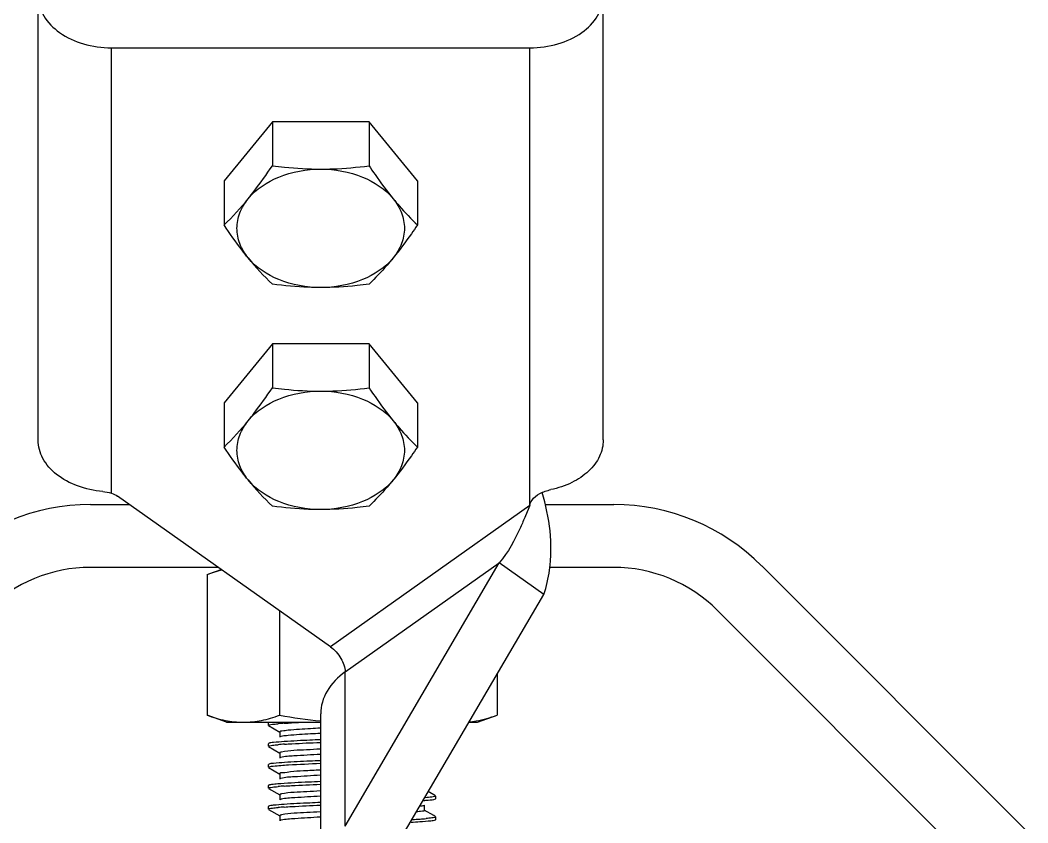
# Model space of a CAD drawing. Extents: x 69728788 to 150676229, y 20333219 to 43663798.
# Drawn here: x 75256180 to 75256985, y 20696934 to 20697576 of the extents above; entities that cross this region are included whole.
import ezdxf

# ---------------------------------------------------------------- set-up
doc = ezdxf.new("R2010")
doc.units = 0
doc.header["$LTSCALE"] = 1000
doc.header["$MEASUREMENT"] = 0
doc.layers.get('0').update_dxf_attribs({"linetype": 'CONTINUOUS'})

# ---------------------------------------------------------------- blocks, each defined once
blk = doc.blocks.new('gfhhrryyfd')
at = {"linetype": 'Continuous'}
for p, q in [((3687248.5, -1752937.82), (3687248.5, -1752528.33)), ((3687700.13, -1752937.82), (3687700.13, -1752528.33)), ((3687307.04, -1752980.28), (3687307.04, -1752624.39)), ((3687307.04, -1752624.39), (3687641.58, -1752624.39)), ((3687641.58, -1752990.19), (3687641.58, -1752624.39)), ((3687435.68, -1752683.53), (3687397.05, -1752730.84)), ((3687435.68, -1752683.53), (3687435.68, -1752718.71)), ((3687512.94, -1752683.53), (3687435.68, -1752683.53)), ((3687551.57, -1752730.84), (3687512.94, -1752683.53)), ((3687512.94, -1752683.53), (3687512.94, -1752718.71)), ((3687397.05, -1752730.84), (3687397.05, -1752766.02)), ((3687551.57, -1752730.84), (3687551.57, -1752766.02)), ((3687435.68, -1752860.94), (3687397.05, -1752908.25)), ((3687435.68, -1752860.94), (3687435.68, -1752896.13)), ((3687512.94, -1752860.94), (3687435.68, -1752860.94)), ((3687551.57, -1752908.25), (3687512.94, -1752860.94)), ((3687512.94, -1752860.94), (3687512.94, -1752896.13)), ((3687397.05, -1752908.25), (3687397.05, -1752943.44)), ((3687551.57, -1752908.25), (3687551.57, -1752943.44)), ((3687482.07, -1753102.98), (3687311.94, -1752982.68)), ((3687290.31, -1752989.41), (3687321.46, -1752989.41)), ((3687641.58, -1752990.19), (3687482.07, -1753102.98)), ((3687641.58, -1752990.19), (3687637.95, -1752998.53)), ((3687653.71, -1752989.41), (3687708.49, -1752989.41)), ((3687392.42, -1753039.59), (3687290.31, -1753039.59)), ((3687383.51, -1753045.25), (3687394.67, -1753041.18)), ((3687493.89, -1753246.37), (3687617.09, -1753036.06)), ((3687493.89, -1753123.17), (3687617.09, -1753036.06)), ((3687652.57, -1753061.15), (3687617.09, -1753036.06)), ((3687708.49, -1753039.59), (3687657.26, -1753039.59)), ((3687826.77, -1753038.41), (3688040.04, -1753251.68)), ((3687383.51, -1753045.25), (3687383.51, -1753157.72)), ((3687529.38, -1753271.46), (3687652.57, -1753061.15)), ((3687441.46, -1753074.27), (3687441.46, -1753157.72)), ((3688004.55, -1753287.16), (3687791.28, -1753073.89)), ((3687493.89, -1753246.37), (3687493.89, -1753123.17)), ((3687615.29, -1753124.8), (3687615.29, -1753157.72)), ((3687399.04, -1753163.37), (3687383.51, -1753157.72)), ((3687474.3, -1753593.68), (3687474.3, -1753156.63)), ((3687599.76, -1753163.37), (3687615.29, -1753157.72)), ((3687399.04, -1753163.37), (3687474.3, -1753163.37)), ((3687432.65, -1753163.57), (3687432.49, -1753163.75)), ((3687432.49, -1753165.84), (3687432.49, -1753163.75)), ((3687432.49, -1753165.84), (3687432.49, -1753163.75)), ((3687432.65, -1753166.03), (3687441.73, -1753171.28)), ((3687592.69, -1753163.37), (3687599.76, -1753163.37)), ((3687441.55, -1753171.07), (3687441.55, -1753175.25)), ((3687432.65, -1753180.3), (3687432.49, -1753180.48)), ((3687432.49, -1753182.57), (3687432.49, -1753180.48)), ((3687432.49, -1753182.57), (3687432.49, -1753180.48)), ((3687432.65, -1753182.75), (3687441.73, -1753188.01)), ((3687441.55, -1753187.8), (3687441.55, -1753191.98)), ((3687432.65, -1753197.02), (3687432.49, -1753197.21)), ((3687432.49, -1753199.3), (3687432.49, -1753197.21)), ((3687432.49, -1753199.3), (3687432.49, -1753197.21)), ((3687432.65, -1753199.48), (3687441.73, -1753204.74)), ((3687441.55, -1753204.53), (3687441.55, -1753208.71)), ((3687432.65, -1753213.75), (3687432.49, -1753213.93)), ((3687432.49, -1753216.02), (3687432.49, -1753213.93)), ((3687432.49, -1753216.02), (3687432.49, -1753213.93)), ((3687432.65, -1753216.21), (3687441.73, -1753221.46)), ((3687441.55, -1753221.25), (3687441.55, -1753225.43)), ((3687566.15, -1753222.11), (3687560.28, -1753218.71)), ((3687566.15, -1753224.57), (3687566.31, -1753224.39)), ((3687566.31, -1753224.39), (3687566.31, -1753222.3)), ((3687566.31, -1753224.39), (3687566.31, -1753222.3)), ((3687432.65, -1753230.48), (3687432.49, -1753230.66)), ((3687432.49, -1753232.75), (3687432.49, -1753230.66)), ((3687432.49, -1753232.75), (3687432.49, -1753230.66)), ((3687432.65, -1753232.94), (3687441.73, -1753238.19)), ((3687564.63, -1753237.96), (3687557.07, -1753233.59)), ((3687557.26, -1753233.8), (3687557.26, -1753229.62)), ((3687441.55, -1753237.98), (3687441.55, -1753242.16)), ((3687566.15, -1753238.84), (3687564.63, -1753237.96)), ((3687566.15, -1753241.3), (3687566.31, -1753241.12)), ((3687566.31, -1753241.12), (3687566.31, -1753239.02)), ((3687566.31, -1753241.12), (3687566.31, -1753239.02))]:
    blk.add_line(p, q, dxfattribs=at)
for centre, radius, start, end in [((3687229.58, -1752592.54), 241.13, 313.9914, 320.77347), ((3687603.16, -1752639.85), 241.13, 219.22653, 226.0086), ((3687229.58, -1752769.96), 241.13, 313.9914, 320.77347), ((3687603.16, -1752817.27), 241.13, 219.22653, 226.0086), ((3687290.31, -1753156.68), 167.27, 90, 135), ((3687708.49, -1753156.68), 167.27, 45, 90), ((3687290.31, -1753156.68), 117.09, 90, 135), ((3687708.49, -1753156.68), 117.09, 45, 90), ((3687464.49, -1753452.93), 289.4, 93.81338, 94.8058), ((3687464.71, -1753472.46), 292.21, 93.78659, 94.80606), ((3687464.26, -1753500.34), 286.62, 93.84224, 94.80386), ((3687464.34, -1753517.95), 287.51, 93.83235, 94.80499), ((3687515.37, -1752672.98), 569, 273.26427, 273.8614), ((3687534.46, -1752953.67), 287.67, 273.83253, 274.80333), ((3687513.24, -1752641.72), 602.42, 273.1645, 273.8477)]:
    blk.add_arc(centre, radius, start, end, dxfattribs=at)
for points, knots in [([(3687248.5, -1752582.99), (3687248.5, -1752588.47), (3687252.06, -1752600.26), (3687265.7, -1752613.75), (3687284.86, -1752622.41), (3687299.5, -1752624.39), (3687307.04, -1752624.39)], [0, 0, 0, 0, 0.209473, 0.444657, 0.712023, 1, 1, 1, 1]), ([(3687641.58, -1752624.39), (3687649.12, -1752624.39), (3687663.76, -1752622.41), (3687682.92, -1752613.75), (3687696.56, -1752600.26), (3687700.13, -1752588.47), (3687700.13, -1752582.99)], [0, 0, 0, 0, 0.287977, 0.555343, 0.790527, 1, 1, 1, 1]), ([(3687416.37, -1752745.03), (3687418.02, -1752743.01), (3687424.77, -1752734.47), (3687431.05, -1752725.57), (3687435.68, -1752718.71)], [0, 0, 0, 0, 0.239452, 1, 1, 1, 1]), ([(3687435.68, -1752718.71), (3687438.87, -1752719.12), (3687451.7, -1752720.62), (3687464.62, -1752721.37), (3687474.31, -1752721.37)], [0, 0, 0, 0, 0.249182, 1, 1, 1, 1]), ([(3687474.31, -1752721.37), (3687477.55, -1752721.37), (3687490.46, -1752721.13), (3687503.35, -1752719.95), (3687512.94, -1752718.71)], [0, 0, 0, 0, 0.250767, 1, 1, 1, 1]), ([(3687512.94, -1752718.71), (3687514.52, -1752721.05), (3687520.67, -1752730.03), (3687527.16, -1752738.79), (3687532.26, -1752745.03)], [0, 0, 0, 0, 0.259411, 1, 1, 1, 1]), ([(3687416.37, -1752745.03), (3687422.69, -1752737.29), (3687441.43, -1752725.07), (3687462.96, -1752721.37), (3687474.31, -1752721.37)], [0, 0, 0, 0, 0.468341, 1, 1, 1, 1]), ([(3687474.31, -1752721.37), (3687485.66, -1752721.37), (3687507.19, -1752725.07), (3687525.93, -1752737.29), (3687532.26, -1752745.03)], [0, 0, 0, 0, 0.531659, 1, 1, 1, 1]), ([(3687416.37, -1752792.34), (3687413.58, -1752788.93), (3687409.06, -1752781.45), (3687406.6, -1752768.69), (3687409.06, -1752755.92), (3687413.58, -1752748.44), (3687416.37, -1752745.03)], [0, 0, 0, 0, 0.257487, 0.5, 0.742513, 1, 1, 1, 1]), ([(3687532.26, -1752745.03), (3687533.84, -1752746.98), (3687539.97, -1752754.26), (3687546.54, -1752761.16), (3687551.57, -1752766.02)], [0, 0, 0, 0, 0.264209, 1, 1, 1, 1]), ([(3687532.26, -1752745.03), (3687535.04, -1752748.44), (3687539.56, -1752755.92), (3687542.02, -1752768.69), (3687539.56, -1752781.45), (3687535.04, -1752788.93), (3687532.26, -1752792.34)], [0, 0, 0, 0, 0.257487, 0.5, 0.742513, 1, 1, 1, 1]), ([(3687416.37, -1752792.34), (3687414.72, -1752790.32), (3687407.96, -1752781.79), (3687401.68, -1752772.88), (3687397.05, -1752766.02)], [0, 0, 0, 0, 0.239452, 1, 1, 1, 1]), ([(3687551.57, -1752766.02), (3687549.99, -1752768.36), (3687543.84, -1752777.34), (3687537.35, -1752786.1), (3687532.26, -1752792.34)], [0, 0, 0, 0, 0.259411, 1, 1, 1, 1]), ([(3687474.31, -1752816), (3687462.96, -1752816), (3687441.43, -1752812.3), (3687422.69, -1752800.09), (3687416.37, -1752792.34)], [0, 0, 0, 0, 0.531659, 1, 1, 1, 1]), ([(3687532.26, -1752792.34), (3687525.93, -1752800.09), (3687507.19, -1752812.3), (3687485.66, -1752816), (3687474.31, -1752816)], [0, 0, 0, 0, 0.468341, 1, 1, 1, 1]), ([(3687532.26, -1752792.34), (3687530.67, -1752794.29), (3687524.54, -1752801.57), (3687517.97, -1752808.47), (3687512.94, -1752813.33)], [0, 0, 0, 0, 0.264209, 1, 1, 1, 1]), ([(3687474.31, -1752816), (3687471.07, -1752816), (3687458.16, -1752815.76), (3687445.28, -1752814.57), (3687435.68, -1752813.33)], [0, 0, 0, 0, 0.250767, 1, 1, 1, 1]), ([(3687512.94, -1752813.33), (3687509.75, -1752813.74), (3687496.93, -1752815.24), (3687484.01, -1752816), (3687474.31, -1752816)], [0, 0, 0, 0, 0.249182, 1, 1, 1, 1]), ([(3687416.37, -1752922.45), (3687418.02, -1752920.43), (3687424.77, -1752911.89), (3687431.05, -1752902.99), (3687435.68, -1752896.13)], [0, 0, 0, 0, 0.239452, 1, 1, 1, 1]), ([(3687435.68, -1752896.13), (3687438.87, -1752896.54), (3687451.7, -1752898.04), (3687464.62, -1752898.79), (3687474.31, -1752898.79)], [0, 0, 0, 0, 0.249182, 1, 1, 1, 1]), ([(3687474.31, -1752898.79), (3687477.55, -1752898.79), (3687490.46, -1752898.55), (3687503.35, -1752897.36), (3687512.94, -1752896.13)], [0, 0, 0, 0, 0.250767, 1, 1, 1, 1]), ([(3687512.94, -1752896.13), (3687514.52, -1752898.47), (3687520.67, -1752907.44), (3687527.16, -1752916.2), (3687532.26, -1752922.45)], [0, 0, 0, 0, 0.259411, 1, 1, 1, 1]), ([(3687416.37, -1752922.45), (3687422.69, -1752914.7), (3687441.43, -1752902.49), (3687462.96, -1752898.79), (3687474.31, -1752898.79)], [0, 0, 0, 0, 0.468341, 1, 1, 1, 1]), ([(3687474.31, -1752898.79), (3687485.66, -1752898.79), (3687507.19, -1752902.49), (3687525.93, -1752914.7), (3687532.26, -1752922.45)], [0, 0, 0, 0, 0.531659, 1, 1, 1, 1]), ([(3687416.37, -1752969.76), (3687413.58, -1752966.34), (3687409.06, -1752958.87), (3687406.6, -1752946.1), (3687409.06, -1752933.34), (3687413.58, -1752925.86), (3687416.37, -1752922.45)], [0, 0, 0, 0, 0.257487, 0.5, 0.742513, 1, 1, 1, 1]), ([(3687532.26, -1752922.45), (3687533.84, -1752924.39), (3687539.97, -1752931.67), (3687546.54, -1752938.57), (3687551.57, -1752943.44)], [0, 0, 0, 0, 0.264209, 1, 1, 1, 1]), ([(3687532.26, -1752922.45), (3687535.04, -1752925.86), (3687539.56, -1752933.34), (3687542.02, -1752946.1), (3687539.56, -1752958.87), (3687535.04, -1752966.34), (3687532.26, -1752969.76)], [0, 0, 0, 0, 0.257487, 0.5, 0.742513, 1, 1, 1, 1]), ([(3687300.11, -1752978.93), (3687293.25, -1752978.35), (3687280.12, -1752975.58), (3687263.22, -1752966.61), (3687251.48, -1752953.68), (3687248.5, -1752942.89), (3687248.5, -1752937.82)], [0, 0, 0, 0, 0.28821, 0.553531, 0.788229, 1, 1, 1, 1]), ([(3687416.37, -1752969.76), (3687414.72, -1752967.74), (3687407.96, -1752959.2), (3687401.68, -1752950.3), (3687397.05, -1752943.44)], [0, 0, 0, 0, 0.239452, 1, 1, 1, 1]), ([(3687551.57, -1752943.44), (3687549.99, -1752945.78), (3687543.84, -1752954.76), (3687537.35, -1752963.51), (3687532.26, -1752969.76)], [0, 0, 0, 0, 0.259411, 1, 1, 1, 1]), ([(3687700.13, -1752937.82), (3687700.13, -1752942.28), (3687697.87, -1752951.69), (3687688.66, -1752963.61), (3687674.96, -1752972.68), (3687664.06, -1752976.28), (3687658.26, -1752977.5)], [0, 0, 0, 0, 0.215862, 0.450689, 0.713102, 1, 1, 1, 1]), ([(3687474.31, -1752993.41), (3687462.96, -1752993.41), (3687441.43, -1752989.72), (3687422.69, -1752977.5), (3687416.37, -1752969.76)], [0, 0, 0, 0, 0.531659, 1, 1, 1, 1]), ([(3687532.26, -1752969.76), (3687525.93, -1752977.5), (3687507.19, -1752989.72), (3687485.66, -1752993.41), (3687474.31, -1752993.41)], [0, 0, 0, 0, 0.468341, 1, 1, 1, 1]), ([(3687532.26, -1752969.76), (3687530.67, -1752971.7), (3687524.54, -1752978.99), (3687517.97, -1752985.88), (3687512.94, -1752990.75)], [0, 0, 0, 0, 0.264209, 1, 1, 1, 1]), ([(3687641.58, -1752990.19), (3687641.74, -1752988.66), (3687643.44, -1752984.53), (3687649.64, -1752980), (3687655.22, -1752978.14), (3687658.26, -1752977.5)], [0, 0, 0, 0, 0.208141, 0.577605, 1, 1, 1, 1]), ([(3687652.57, -1753061.15), (3687654.84, -1753054.9), (3687661.05, -1753027.99), (3687657.27, -1752999.63), (3687651.29, -1752979.74)], [0, 0, 0, 0, 0.242556, 1, 1, 1, 1]), ([(3687474.31, -1752993.41), (3687471.07, -1752993.41), (3687458.16, -1752993.17), (3687445.28, -1752991.98), (3687435.68, -1752990.75)], [0, 0, 0, 0, 0.250767, 1, 1, 1, 1]), ([(3687512.94, -1752990.75), (3687509.75, -1752991.16), (3687496.93, -1752992.66), (3687484.01, -1752993.41), (3687474.31, -1752993.41)], [0, 0, 0, 0, 0.249182, 1, 1, 1, 1]), ([(3687637.95, -1752998.53), (3687636.65, -1753001.59), (3687631.06, -1753014.76), (3687624.07, -1753027.55), (3687617.09, -1753036.06)], [0, 0, 0, 0, 0.231709, 1, 1, 1, 1]), ([(3687383.51, -1753045.25), (3687384.49, -1753044.89), (3687388.39, -1753043.53), (3687392.35, -1753042.37), (3687395.35, -1753041.66)], [0, 0, 0, 0, 0.252515, 1, 1, 1, 1]), ([(3687482.07, -1753102.98), (3687485.49, -1753105.4), (3687490.75, -1753111.62), (3687493.89, -1753119.39), (3687493.89, -1753123.17)], [0, 0, 0, 0, 0.525314, 1, 1, 1, 1]), ([(3687493.89, -1753123.17), (3687488.15, -1753127.24), (3687478.35, -1753136.9), (3687474.3, -1753150.36), (3687474.3, -1753156.63)], [0, 0, 0, 0, 0.528923, 1, 1, 1, 1]), ([(3687383.51, -1753157.72), (3687388.21, -1753159.43), (3687397.71, -1753162.29), (3687407.61, -1753163.37), (3687412.49, -1753163.37)], [0, 0, 0, 0, 0.506411, 1, 1, 1, 1]), ([(3687412.49, -1753163.37), (3687417.36, -1753163.37), (3687427.26, -1753162.29), (3687436.76, -1753159.43), (3687441.46, -1753157.72)], [0, 0, 0, 0, 0.493589, 1, 1, 1, 1]), ([(3687592.89, -1753163.06), (3687594.78, -1753162.88), (3687602.4, -1753161.86), (3687609.85, -1753159.71), (3687615.29, -1753157.72)], [0, 0, 0, 0, 0.246296, 1, 1, 1, 1]), ([(3687432.49, -1753165.84), (3687432.49, -1753165.54), (3687434.09, -1753165.34), (3687434.9, -1753165.12), (3687435.71, -1753165.02)], [0, 0, 0, 0, 0.271556, 1, 1, 1, 1]), ([(3687433.17, -1753163.37), (3687433.07, -1753163.4), (3687432.89, -1753163.46), (3687432.72, -1753163.53), (3687432.65, -1753163.57)], [0, 0, 0, 0, 0.575094, 1, 1, 1, 1]), ([(3687448.31, -1753169.77), (3687446.62, -1753169.94), (3687445.04, -1753170.45), (3687441.55, -1753170.46), (3687441.55, -1753171.07)], [0, 0, 0, 0, 0.734942, 1, 1, 1, 1]), ([(3687445.24, -1753164.17), (3687446.27, -1753164.1), (3687450.95, -1753163.8), (3687455.64, -1753163.56), (3687459.28, -1753163.37)], [0, 0, 0, 0, 0.220803, 1, 1, 1, 1]), ([(3687474.06, -1753168.1), (3687471.45, -1753168.23), (3687462.86, -1753168.69), (3687454.27, -1753169.19), (3687448.31, -1753169.77)], [0, 0, 0, 0, 0.30396, 1, 1, 1, 1]), ([(3687448.31, -1753173.95), (3687447.47, -1753174.03), (3687445.3, -1753174.35), (3687442.93, -1753174.34), (3687441.73, -1753175.04)], [0, 0, 0, 0, 0.376921, 1, 1, 1, 1]), ([(3687474.06, -1753177.33), (3687471.29, -1753177.45), (3687461.68, -1753177.88), (3687452.07, -1753178.35), (3687445.24, -1753178.81)], [0, 0, 0, 0, 0.288536, 1, 1, 1, 1]), ([(3687474.06, -1753172.28), (3687471.45, -1753172.41), (3687462.86, -1753172.88), (3687454.27, -1753173.37), (3687448.31, -1753173.95)], [0, 0, 0, 0, 0.30396, 1, 1, 1, 1]), ([(3687432.49, -1753182.57), (3687432.49, -1753182.27), (3687434.11, -1753182.07), (3687434.92, -1753181.84), (3687435.74, -1753181.74)], [0, 0, 0, 0, 0.271401, 1, 1, 1, 1]), ([(3687445.24, -1753178.81), (3687442.33, -1753179.01), (3687438.24, -1753179.57), (3687433.79, -1753179.64), (3687432.65, -1753180.3)], [0, 0, 0, 0, 0.690495, 1, 1, 1, 1]), ([(3687474.01, -1753184.83), (3687470.37, -1753185.01), (3687460.03, -1753185.69), (3687449.55, -1753185.83), (3687442.95, -1753187.21)], [0, 0, 0, 0, 0.350691, 1, 1, 1, 1]), ([(3687445.41, -1753180.89), (3687447.39, -1753180.76), (3687456.93, -1753180.18), (3687466.48, -1753179.75), (3687474.06, -1753179.42)], [0, 0, 0, 0, 0.207236, 1, 1, 1, 1]), ([(3687442.95, -1753187.21), (3687442.6, -1753187.28), (3687442.17, -1753187.38), (3687441.55, -1753187.65), (3687441.55, -1753187.8)], [0, 0, 0, 0, 0.704936, 1, 1, 1, 1]), ([(3687442.29, -1753191.55), (3687442.18, -1753191.58), (3687441.99, -1753191.65), (3687441.81, -1753191.73), (3687441.73, -1753191.77)], [0, 0, 0, 0, 0.573187, 1, 1, 1, 1]), ([(3687474.01, -1753189.01), (3687466.98, -1753189.37), (3687456.47, -1753190.23), (3687445.73, -1753190.56), (3687442.29, -1753191.55)], [0, 0, 0, 0, 0.662973, 1, 1, 1, 1]), ([(3687474.06, -1753194.06), (3687471.3, -1753194.18), (3687461.75, -1753194.6), (3687452.2, -1753195.07), (3687445.41, -1753195.52)], [0, 0, 0, 0, 0.288055, 1, 1, 1, 1]), ([(3687432.49, -1753199.3), (3687432.49, -1753199.05), (3687433.72, -1753198.82), (3687434.38, -1753198.66), (3687435.02, -1753198.56)], [0, 0, 0, 0, 0.275887, 1, 1, 1, 1]), ([(3687445.41, -1753195.52), (3687442.46, -1753195.72), (3687438.32, -1753196.3), (3687433.8, -1753196.36), (3687432.65, -1753197.02)], [0, 0, 0, 0, 0.690745, 1, 1, 1, 1]), ([(3687435.02, -1753198.56), (3687435.48, -1753198.5), (3687437.93, -1753198.19), (3687440.39, -1753197.98), (3687442.38, -1753197.83)], [0, 0, 0, 0, 0.19121, 1, 1, 1, 1]), ([(3687473.97, -1753201.56), (3687469.53, -1753201.78), (3687461.88, -1753202.32), (3687451.02, -1753202.65), (3687446.08, -1753203.92), (3687441.55, -1753203.74), (3687441.55, -1753204.53)], [0, 0, 0, 0, 0.409, 0.726331, 0.927829, 1, 1, 1, 1]), ([(3687442.38, -1753197.83), (3687444.46, -1753197.67), (3687455.02, -1753196.98), (3687465.59, -1753196.51), (3687474.09, -1753196.15)], [0, 0, 0, 0, 0.196383, 1, 1, 1, 1]), ([(3687442.49, -1753208.23), (3687442.34, -1753208.27), (3687442.08, -1753208.34), (3687441.83, -1753208.44), (3687441.73, -1753208.5)], [0, 0, 0, 0, 0.585747, 1, 1, 1, 1]), ([(3687473.97, -1753205.74), (3687467.07, -1753206.09), (3687456.61, -1753206.89), (3687445.99, -1753207.33), (3687442.49, -1753208.23)], [0, 0, 0, 0, 0.656169, 1, 1, 1, 1]), ([(3687432.49, -1753216.02), (3687432.49, -1753215.72), (3687434.09, -1753215.52), (3687434.9, -1753215.3), (3687435.7, -1753215.2)], [0, 0, 0, 0, 0.271616, 1, 1, 1, 1]), ([(3687435.02, -1753213.2), (3687434.5, -1753213.28), (3687433.71, -1753213.42), (3687432.91, -1753213.61), (3687432.65, -1753213.75)], [0, 0, 0, 0, 0.640091, 1, 1, 1, 1]), ([(3687442.38, -1753212.47), (3687441.63, -1753212.53), (3687439.17, -1753212.73), (3687436.71, -1753212.95), (3687435.02, -1753213.2)], [0, 0, 0, 0, 0.30771, 1, 1, 1, 1]), ([(3687474.09, -1753210.79), (3687470.95, -1753210.92), (3687460.37, -1753211.4), (3687449.8, -1753211.9), (3687442.38, -1753212.47)], [0, 0, 0, 0, 0.297382, 1, 1, 1, 1]), ([(3687473.94, -1753218.28), (3687470.33, -1753218.47), (3687460.03, -1753219.14), (3687449.62, -1753219.3), (3687443.03, -1753220.65)], [0, 0, 0, 0, 0.349431, 1, 1, 1, 1]), ([(3687445.06, -1753214.37), (3687447.05, -1753214.23), (3687456.72, -1753213.64), (3687466.4, -1753213.21), (3687474.08, -1753212.88)], [0, 0, 0, 0, 0.206065, 1, 1, 1, 1]), ([(3687443.03, -1753220.65), (3687442.65, -1753220.73), (3687442.21, -1753220.83), (3687441.55, -1753221.09), (3687441.55, -1753221.25)], [0, 0, 0, 0, 0.706178, 1, 1, 1, 1]), ([(3687442.71, -1753224.9), (3687442.51, -1753224.95), (3687442.18, -1753225.03), (3687441.85, -1753225.15), (3687441.73, -1753225.22)], [0, 0, 0, 0, 0.596703, 1, 1, 1, 1]), ([(3687473.94, -1753222.47), (3687467.16, -1753222.81), (3687456.78, -1753223.55), (3687446.27, -1753224.08), (3687442.71, -1753224.9)], [0, 0, 0, 0, 0.649558, 1, 1, 1, 1]), ([(3687556.63, -1753225.84), (3687557.87, -1753225.74), (3687561, -1753225.34), (3687564.45, -1753225.55), (3687566.15, -1753224.57)], [0, 0, 0, 0, 0.387145, 1, 1, 1, 1]), ([(3687566.31, -1753222.3), (3687566.31, -1753222.6), (3687564.71, -1753222.8), (3687563.9, -1753223.02), (3687563.1, -1753223.13)], [0, 0, 0, 0, 0.271584, 1, 1, 1, 1]), ([(3687432.49, -1753232.75), (3687432.49, -1753232.45), (3687434.09, -1753232.25), (3687434.89, -1753232.03), (3687435.7, -1753231.92)], [0, 0, 0, 0, 0.271628, 1, 1, 1, 1]), ([(3687445.06, -1753229), (3687442.19, -1753229.2), (3687438.16, -1753229.76), (3687433.77, -1753229.83), (3687432.65, -1753230.48)], [0, 0, 0, 0, 0.690212, 1, 1, 1, 1]), ([(3687474.08, -1753227.51), (3687471.29, -1753227.63), (3687461.61, -1753228.06), (3687451.93, -1753228.53), (3687445.06, -1753229)], [0, 0, 0, 0, 0.289063, 1, 1, 1, 1]), ([(3687445.12, -1753231.09), (3687447.11, -1753230.95), (3687456.76, -1753230.37), (3687466.41, -1753229.93), (3687474.07, -1753229.6)], [0, 0, 0, 0, 0.206277, 1, 1, 1, 1]), ([(3687557.25, -1753233.8), (3687557.26, -1753234.39), (3687553.9, -1753234.42), (3687552.37, -1753234.91), (3687550.75, -1753235.07)], [0, 0, 0, 0, 0.265324, 1, 1, 1, 1]), ([(3687557.07, -1753229.83), (3687556.77, -1753230), (3687555.79, -1753230.23), (3687554.82, -1753230.39), (3687554.2, -1753230.48)], [0, 0, 0, 0, 0.35782, 1, 1, 1, 1]), ([(3687443.09, -1753237.36), (3687442.7, -1753237.44), (3687442.24, -1753237.55), (3687441.55, -1753237.81), (3687441.55, -1753237.98)], [0, 0, 0, 0, 0.707247, 1, 1, 1, 1]), ([(3687442.72, -1753241.62), (3687442.52, -1753241.67), (3687442.18, -1753241.76), (3687441.85, -1753241.88), (3687441.73, -1753241.95)], [0, 0, 0, 0, 0.597162, 1, 1, 1, 1]), ([(3687473.92, -1753239.19), (3687467.16, -1753239.54), (3687456.78, -1753240.28), (3687446.29, -1753240.8), (3687442.72, -1753241.62)], [0, 0, 0, 0, 0.649158, 1, 1, 1, 1]), ([(3687473.92, -1753235.01), (3687470.33, -1753235.2), (3687460.06, -1753235.86), (3687449.67, -1753236.04), (3687443.09, -1753237.36)], [0, 0, 0, 0, 0.348434, 1, 1, 1, 1]), ([(3687553.66, -1753242.78), (3687556.55, -1753242.58), (3687560.6, -1753242.02), (3687565.02, -1753241.95), (3687566.15, -1753241.3)], [0, 0, 0, 0, 0.690319, 1, 1, 1, 1]), ([(3687566.31, -1753239.02), (3687566.31, -1753239.33), (3687564.7, -1753239.53), (3687563.89, -1753239.75), (3687563.08, -1753239.86)], [0, 0, 0, 0, 0.271518, 1, 1, 1, 1])]:
    blk.add_open_spline(points, degree=3, knots=knots, dxfattribs=at)
for points in [[(3687300.11, -1752978.93), (3687302.46, -1752979.13), (3687304.8, -1752979.56), (3687307.04, -1752980.28)], [(3687307.04, -1752980.28), (3687308.77, -1752980.84), (3687310.46, -1752981.63), (3687311.94, -1752982.68)], [(3687441.46, -1753157.72), (3687452.33, -1753159.7), (3687463.29, -1753161.28), (3687474.29, -1753162.25)], [(3687435.71, -1753165.02), (3687437.22, -1753164.82), (3687438.73, -1753164.68), (3687440.24, -1753164.55)], [(3687435.74, -1753181.74), (3687437.23, -1753181.55), (3687438.73, -1753181.41), (3687440.23, -1753181.28)], [(3687435.7, -1753215.2), (3687437.22, -1753215), (3687438.74, -1753214.86), (3687440.26, -1753214.73)], [(3687563.1, -1753223.13), (3687561.43, -1753223.34), (3687559.75, -1753223.49), (3687558.07, -1753223.63)], [(3687435.7, -1753231.92), (3687437.21, -1753231.73), (3687438.73, -1753231.59), (3687440.25, -1753231.46)], [(3687563.08, -1753239.86), (3687561.57, -1753240.05), (3687560.06, -1753240.19), (3687558.54, -1753240.32)]]:
    blk.add_open_spline(points, degree=3, dxfattribs=at)

msp = doc.modelspace()

# ---------------------------------------------------------------- block references
at = {"lineweight": -3, "xscale": 0.9999959468841553, "yscale": 0.9999959506094456, "zscale": 0.9999959495959999}
msp.add_blockref('gfhhrryyfd', (71568960.34, 22450171.07), dxfattribs=at)

doc.saveas('drawing.dxf')
